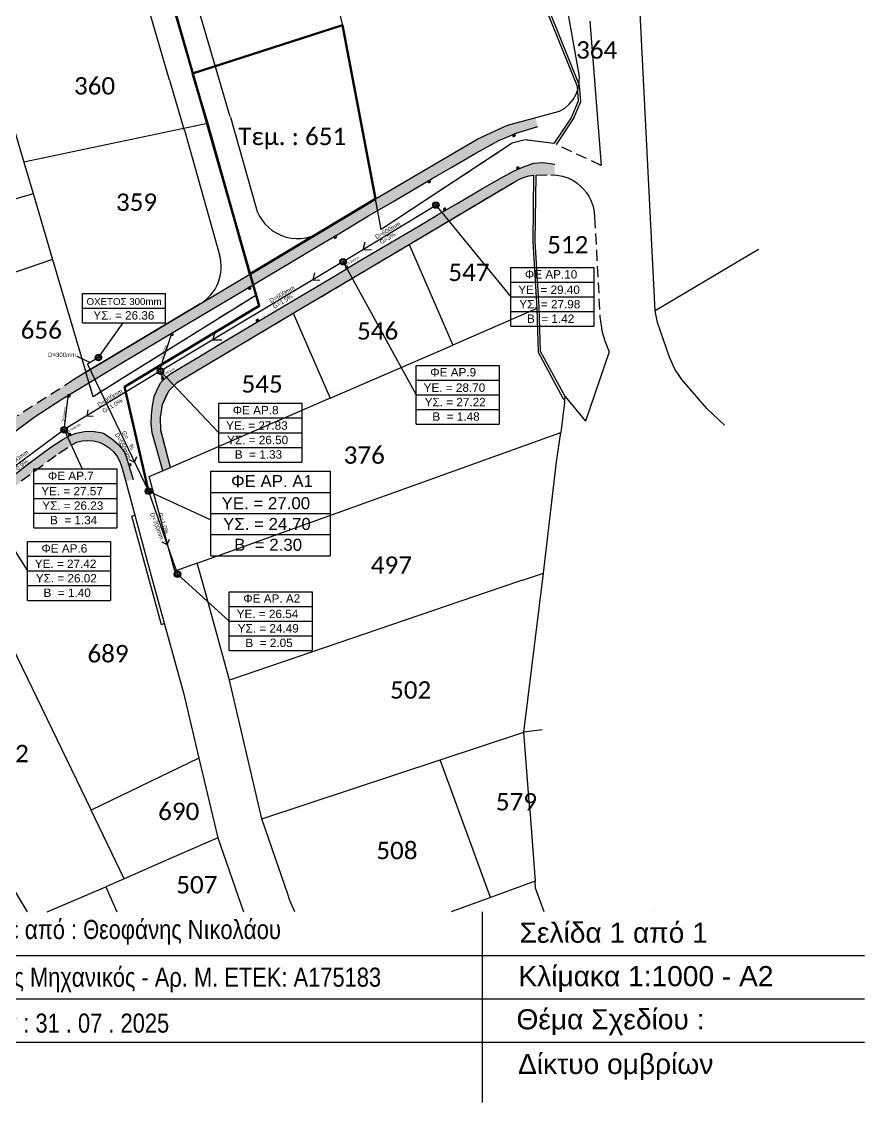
# Model space of a CAD drawing. Header units: inches. Extents: x 8644 to 9016, y -609 to 809.
# Drawn here: x 8821.7 to 9015.7, y 429.4 to 678.1 of the extents above; entities that cross this region are included whole.
import ezdxf

# ---------------------------------------------------------------- set-up
doc = ezdxf.new("R2010")
doc.units = ezdxf.units.IN
doc.header["$MEASUREMENT"] = 0
doc.linetypes.add('DASHED', pattern=[19.05, 12.7, -6.35])
doc.linetypes.add('DASHED_LINE', pattern=[0.75, 0.5, -0.25])
for name, color, linetype in [('details', 7, 'Continuous'), ('GALIS', 150, 'Continuous'), ('GALIS-R.W.', 130, 'Continuous'), ('Pipe_R.W', 4, 'Continuous'), ('Prop-pipe', 5, 'Continuous'), ('Road-prop', 1, 'Continuous'), ('SAL', 5, 'Continuous'), ('TLRDHS', 130, 'DASHED'), ('TLWL20', 92, 'FN'), ('ΠΛΑΙΣΙΟ', 7, 'Continuous'), ('ΤΕΜΑΧΙΑ_0', 7, 'Continuous')]:
    doc.layers.add(name, color=color, linetype=linetype)
doc.layers.add('TEM.', color=255, linetype='Continuous', plot=False)
doc.layers.add('ΤΕΜΑΧΙΑ_ΕΤΙΚΕΤΕΣ_31', color=7, linetype='Continuous', true_color=0xdf3285)
doc.styles.add('chain_1', font='arial.ttf', dxfattribs={"height": 0.3})
doc.styles.add('dim', font='arial.ttf', dxfattribs={"height": 1.5})
doc.styles.add('Legend', font='calibri.ttf')
doc.styles.get("Standard").update_dxf_attribs({"font": 'arial.ttf'})
doc.styles.add('TEXT_Surv', font='ARIALN.TTF', dxfattribs={"height": 0.35})
doc.linetypes.add('FN', pattern='A,10,-0.0001,["T",Standard,S=0.5,R=180,X=-0.05,Y=0.5],-0.0001', length=10.0002)
pattern_1 = [(0, (-199770.55433, -341003.64686), (0, 0.1), [])]
pattern_2 = [(0, (-199770.55433, -341003.64686), (0, 0.29337), [0.21336, -0.08001]), (90, (-199770.55433, -341003.64686), (-0.29337, 2e-17), [0.21336, -0.08001])]

# ---------------------------------------------------------------- blocks, each defined once
blk = doc.blocks.new('150')
at = {"layer": 'GALIS-R.W.'}
h = blk.add_hatch(dxfattribs=at)
h.set_pattern_fill('ANSI31', color=4, scale=100)
h.set_pattern_definition([(45, (0, 0), (-224.5064, 224.5064), [])])
edge = h.paths.add_edge_path()
edge.add_arc((208529.87, 341575.47), 0.745, 0, 360)
h.paths.add_polyline_path([(208530.36, 341575.47, 1), (208529.37, 341575.47, 1)], flags=17)
at = {"layer": 'GALIS-R.W.', "color": 4}
for q in [(208529.72, 341575.47, 26.24), (208529.87, 341575.62, 26.24), (208530.02, 341575.47, 26.24), (208529.87, 341575.32, 26.24)]:
    blk.add_line((208529.87, 341575.47, 26.24), q, dxfattribs=at)
for radius in [0.745, 0.497, 0.149]:
    blk.add_circle((208529.87, 341575.47, 26.24), radius, dxfattribs=at)

msp = doc.modelspace()

# ---------------------------------------------------------------- hatches: boundary and pattern name
h = msp.add_hatch()
h.set_pattern_fill('ANGLE', color=8, scale=0.042)
h.set_pattern_definition(pattern_2)
h.paths.add_polyline_path([(8796.9147, 612.4951), (8791.9113, 629.2205), (8791.8207, 629.1941), (8790.1817, 628.7511), (8787.5506, 627.9876), (8789.1048, 622.7687), (8791.0121, 616.3642), (8793.7286, 607.2426), (8796.6708, 597.3627), (8796.9679, 596.3649), (8797.0287, 596.3831), (8799.0317, 589.7171), (8800.7077, 584.0921), (8804.0277, 572.7901), (8804.0596, 572.5514), (8804.0767, 572.4941), (8804.8307, 569.9622), (8809.1367, 574.5371), (8812.7287, 577.82), (8812.7071, 577.8416), (8813.0557, 578.1731), (8813.0832, 578.1439), (8813.8877, 578.8791), (8819.0777, 583.0331), (8824.5817, 587.0451), (8830.9637, 591.2511), (8832.2419, 592.0307), (8832.2406, 592.0329), (8832.6387, 592.2801), (8832.6419, 592.2746), (8837.1696, 595.0358), (8836.4607, 597.4381), (8833.6529, 595.6448), (8820.6737, 587.3551), (8812.5327, 581.5251), (8809.2897, 578.7481), (8807.6127, 576.7361)])
h.paths.add_polyline_path([(8856.8827, 606.7711), (8864.6527, 611.3931), (8872.1777, 615.8531), (8873.8069, 616.8227), (8873.8069, 616.8227), (8874.2063, 617.0604), (8874.9246, 617.4878), (8874.2247, 619.9701), (8836.4607, 597.4381), (8837.1696, 595.0358), (8837.4997, 595.2371), (8843.7797, 598.9601), (8850.0417, 602.6961)])
h.paths.add_polyline_path([(8883.7607, 622.7531), (8889.4797, 626.1821), (8894.7007, 629.2921), (8901.4197, 633.3071), (8903.6503, 634.625), (8903.1497, 637.2951), (8874.2247, 619.9701), (8874.9246, 617.4877), (8878.4627, 619.5931)])
h.paths.add_polyline_path([(8916.1877, 642.0081), (8920.6897, 644.6331), (8926.2737, 647.8591), (8931.5707, 650.7311), (8934.669, 652.0434), (8934.6678, 652.046), (8935.1083, 652.2295), (8935.7497, 652.5011), (8940.5217, 653.9641), (8939.9768, 656.0171), (8933.5487, 654.3111), (8926.7507, 651.1061), (8903.1497, 637.2951), (8903.6503, 634.625), (8907.1087, 636.6681)])
h = msp.add_hatch()
h.set_pattern_fill('ANGLE', color=8, scale=0.042)
h.set_pattern_definition(pattern_2)
h.paths.add_polyline_path([(8853.7227, 584.0621), (8853.6727, 586.9781), (8854.0757, 590.0091), (8855.5447, 593.1171), (8856.7704, 594.3399), (8854.9421, 596.2679), (8854.8757, 596.2171), (8853.7407, 595.0481), (8853.0067, 593.7351), (8852.2297, 591.8071), (8851.7727, 589.6611), (8851.5607, 587.6181), (8851.4787, 585.5251), (8851.7607, 583.4461), (8852.6107, 580.4661), (8854.173, 574.7445), (8855.9566, 575.5175)])
h.paths.add_polyline_path([(8884.2156, 610.9771), (8897.9671, 619.149), (8896.6437, 621.3049), (8896.4518, 621.183), (8896.4352, 621.2103), (8894.4457, 619.9981), (8887.7257, 615.9931), (8881.9267, 612.5461), (8876.9867, 609.6251), (8876.3309, 609.2381), (8876.3327, 609.2351), (8876.1192, 609.1132), (8872.0677, 606.7221), (8867.1747, 603.7651), (8861.8247, 600.5781), (8856.0417, 597.1071), (8854.9421, 596.2679), (8856.7704, 594.3399), (8857.5837, 595.1511)])
h.paths.add_polyline_path([(8910.9065, 626.8382), (8935.4567, 641.4271), (8936.4225, 641.9277), (8937.437, 642.3202), (8938.4881, 642.6004), (8939.5634, 642.7647), (8940.164, 642.805), (8943.5537, 642.8321), (8944.3778, 642.8072), (8944.4537, 645.3151), (8941.6967, 645.6861), (8939.6267, 645.5461), (8937.6407, 644.8721), (8935.0637, 643.7351), (8932.3547, 642.3121), (8927.8137, 639.6891), (8921.9477, 636.2571), (8917.4617, 633.6391), (8912.9847, 630.9761), (8905.3727, 626.4801), (8899.0857, 622.8251), (8896.8152, 621.4418), (8896.8267, 621.4211), (8896.6437, 621.3049), (8897.9671, 619.149)])
h = msp.add_hatch()
h.set_pattern_fill('ANGLE', color=8, scale=0.042)
h.set_pattern_definition(pattern_2)
h.paths.add_polyline_path([(8782.9597, 526.7028), (8783.2592, 527.0559), (8783.6085, 526.752), (8785.4817, 528.9161), (8787.4952, 531.718), (8789.3279, 528.6948), (8789.0497, 528.2751), (8784.8267, 521.5191), (8777.5597, 514.3551), (8773.6728, 511.4123), (8771.2797, 514.5731), (8774.7057, 517.5621), (8778.8457, 521.5331), (8782.0697, 524.9741), (8783.3085, 526.4054)])
h.paths.add_polyline_path([(8799.236, 543.6405), (8797.049, 546.5056), (8796.6197, 545.8411), (8793.8077, 541.4761), (8791.8827, 538.3691), (8788.8227, 533.5651), (8787.4952, 531.718), (8789.3279, 528.6948), (8790.0225, 529.7425)])
h.paths.add_polyline_path([(8808.1317, 557.0591), (8806.6471, 559.9879), (8801.7217, 553.6491), (8799.4097, 550.1591), (8797.049, 546.5056), (8799.236, 543.6405)])
h.paths.add_polyline_path([(8814.8807, 565.5061), (8813.2636, 567.5319), (8811.7517, 565.9881), (8809.3387, 563.2571), (8807.0887, 560.5561), (8806.6471, 559.9879), (8808.1317, 557.0591)])
h.paths.add_polyline_path([(8818.7447, 569.7981), (8821.6027, 572.4351), (8830.1837, 578.7291), (8833.3847, 580.7771), (8834.3508, 581.3468), (8834.4458, 581.3691), (8832.8742, 582.8402), (8832.6317, 582.7421), (8830.9977, 581.8471), (8828.4067, 580.1361), (8825.4747, 578.0391), (8822.3287, 575.6611), (8820.1127, 573.9081), (8817.5347, 571.6651), (8814.5127, 568.8071), (8813.7291, 568.0071), (8813.7303, 568.0058), (8813.7078, 567.9854), (8813.2636, 567.5319), (8814.8807, 565.5061), (8816.0177, 566.9291)])
h.paths.add_polyline_path([(8840.5197, 583.4081), (8839.9457, 583.5401), (8837.8717, 583.8421), (8836.1667, 583.7441), (8834.2527, 583.3971), (8832.8742, 582.8402), (8834.4458, 581.3691), (8835.6253, 581.6452), (8836.9313, 581.7355), (8838.2348, 581.6152), (8839.5022, 581.2876), (8840.7007, 580.7611), (8841.7989, 580.0491), (8842.7689, 579.1703), (8843.5855, 578.1474), (8844.2276, 577.0069), (8844.6787, 575.7781), (8845.622, 572.292), (8847.3187, 572.7511), (8845.6857, 578.1611), (8845.2507, 579.1101), (8843.9697, 580.7551), (8842.4247, 582.0851)])
at = {"layer": 'GALIS'}
h = msp.add_hatch(color=256, dxfattribs=at)
h.dxf.hatch_style = 1
h.paths.add_polyline_path([(8935.1083, 652.2295), (8934.6678, 652.046), (8934.669, 652.0434)])
at = {"layer": 'GALIS-R.W.', "lineweight": 30}
h = msp.add_hatch(dxfattribs=at)
h.set_pattern_fill('_USER', color=4, scale=0.1, pattern_type=0)
h.set_pattern_definition(pattern_1)
h.paths.add_polyline_path([(8935.1083, 652.2295), (8934.669, 652.0434), (8934.8603, 651.6205), (8935.2953, 651.7905)])
h = msp.add_hatch(dxfattribs=at)
h.set_pattern_fill('_USER', color=4, scale=0.1, pattern_type=0)
h.set_pattern_definition(pattern_1)
h.paths.add_polyline_path([(8936.0077, 644.7031), (8935.5787, 644.5021), (8935.7747, 644.0701), (8936.204, 644.272)])
h = msp.add_hatch(dxfattribs=at)
h.set_pattern_fill('_USER', color=4, scale=0.1, pattern_type=0)
h.set_pattern_definition(pattern_1)
h.paths.add_polyline_path([(8915.5827, 641.6181), (8915.1827, 641.3921), (8915.4327, 640.9761), (8915.8337, 641.2111)])
h = msp.add_hatch(dxfattribs=at)
h.set_pattern_fill('_USER', color=4, scale=0.1, pattern_type=0)
h.set_pattern_definition(pattern_1)
h.paths.add_polyline_path([(8919.2197, 635.2201), (8918.8207, 634.9851), (8919.0613, 634.5895), (8919.4537, 634.8261)])
h = msp.add_hatch(dxfattribs=at)
h.set_pattern_fill('_USER', color=4, scale=0.1, pattern_type=0)
h.set_pattern_definition(pattern_1)
h.paths.add_polyline_path([(8893.9277, 628.8171), (8893.54, 628.5741), (8893.7757, 628.1981), (8894.1587, 628.4221)])
h = msp.add_hatch(dxfattribs=at)
h.set_pattern_fill('_USER', color=4, scale=0.1, pattern_type=0)
h.set_pattern_definition(pattern_1)
h.paths.add_polyline_path([(8896.6107, 621.8091), (8896.2117, 621.5771), (8896.4352, 621.2103), (8896.8152, 621.4418)])
h.paths.add_polyline_path([(8896.8267, 621.4211), (8896.8152, 621.4418), (8896.4352, 621.2103), (8896.4518, 621.183)])
h = msp.add_hatch(dxfattribs=at)
h.set_pattern_fill('_USER', color=4, scale=0.1, pattern_type=0)
h.set_pattern_definition(pattern_1)
h.paths.add_polyline_path([(8874.2063, 617.0603), (8873.8069, 616.8227), (8874.0537, 616.425), (8874.4542, 616.6672)])
h = msp.add_hatch(dxfattribs=at)
h.set_pattern_fill('_USER', color=4, scale=0.1, pattern_type=0)
h.set_pattern_definition(pattern_1)
h.paths.add_polyline_path([(8876.0927, 609.6381), (8875.6867, 609.4051), (8875.9254, 609.0025), (8876.1192, 609.1132), (8876.3309, 609.2381)])
h = msp.add_hatch(dxfattribs=at)
h.set_pattern_fill('_USER', color=4, scale=0.1, pattern_type=0)
h.set_pattern_definition(pattern_1)
h.paths.add_polyline_path([(8856.3512, 606.4413), (8855.9422, 606.1979), (8856.183, 605.8064), (8856.5861, 606.0274)])
h = msp.add_hatch(dxfattribs=at)
h.set_pattern_fill('_USER', color=4, scale=0.1, pattern_type=0)
h.set_pattern_definition(pattern_1)
h.paths.add_polyline_path([(8854.5507, 595.9321), (8854.2397, 596.2841), (8853.8977, 595.9751), (8854.1962, 595.624)])
h = msp.add_hatch(dxfattribs=at)
h.set_pattern_fill('_USER', color=4, scale=0.1, pattern_type=0)
h.set_pattern_definition(pattern_1)
h.paths.add_polyline_path([(8832.6419, 592.2746), (8832.2419, 592.0307), (8832.4757, 591.6311), (8832.8727, 591.8741)])
h = msp.add_hatch(dxfattribs=at)
h.set_pattern_fill('_USER', color=4, scale=0.1, pattern_type=0)
h.set_pattern_definition(pattern_1)
h.paths.add_polyline_path([(8832.8627, 583.4051), (8832.4247, 583.2201), (8832.6177, 582.7861), (8833.0554, 582.9705)])
h = msp.add_hatch(dxfattribs=at)
h.set_pattern_fill('_USER', color=4, scale=0.1, pattern_type=0)
h.set_pattern_definition(pattern_1)
h.paths.add_polyline_path([(8846.7047, 576.4181), (8846.2717, 576.2811), (8846.4107, 575.8411), (8846.8356, 575.9709)])

# ---------------------------------------------------------------- linework, layer by layer
for p, q in [((8917.0777, 635.8921, 29.4), (8934.3188, 614.7545)), ((8895.6951, 622.85), (8912.5367, 592.2229)), ((8953.4272, 621.5179), (8953.4272, 607.9911)), ((8931.6451, 598.9863), (8931.6451, 585.4595)), ((8886.1583, 590.2636), (8886.1583, 576.7368)), ((8831.4497, 584.1737), (8835.6445, 575.1536)), ((8843.6038, 575.1536), (8843.6038, 561.6268)), ((8892.7316, 574.6214, 0.7445), (8892.7316, 555.1809, 0.7445)), ((8811.6677, 569.5311), (8823.0029, 551.6726)), ((8888.5982, 546.9049, 0.063), (8888.5982, 533.3781, 0.063))]:
    msp.add_line(p, q)
at = {"color": 8}
msp.add_line((8836.4607, 597.4381), (8874.2247, 619.9701), dxfattribs=at)
for points, elevation in [([(8819.0777, 583.0331), (8824.5817, 587.0451), (8830.9637, 591.2511), (8837.4997, 595.2371), (8843.7797, 598.9601), (8850.0417, 602.6961), (8856.8827, 606.7711), (8864.6527, 611.3931), (8872.1777, 615.8531), (8878.4627, 619.5931), (8883.7607, 622.7531), (8889.4797, 626.1821), (8894.7007, 629.2921), (8901.4197, 633.3071), (8907.1087, 636.6681), (8916.1877, 642.0081), (8920.6897, 644.6331), (8926.2737, 647.8591), (8931.5707, 650.7311), (8935.7497, 652.5011), (8940.5217, 653.9641)], 26.718), ([(8820.1127, 573.9081), (8822.3287, 575.6611), (8825.4747, 578.0391), (8828.4067, 580.1361), (8830.9977, 581.8471), (8832.6317, 582.7421), (8834.2527, 583.3971), (8836.1667, 583.7441), (8837.8717, 583.8421), (8839.9457, 583.5401), (8840.5197, 583.4081), (8842.4247, 582.0851), (8843.9697, 580.7551), (8845.2507, 579.1101), (8845.6857, 578.1611), (8847.3187, 572.7511)], 26.813)]:
    msp.add_lwpolyline(points, dxfattribs=dict(at, elevation=elevation))
at = {"color": 8, "elevation": 27.085, "flags": 128}
msp.add_lwpolyline([(8854.173, 574.7445), (8852.6107, 580.4661), (8851.7607, 583.4461), (8851.4787, 585.5251), (8851.5607, 587.6181), (8851.7727, 589.6611), (8852.2297, 591.8071), (8853.0067, 593.7351), (8853.7407, 595.0481), (8854.8757, 596.2171), (8856.0417, 597.1071), (8861.8247, 600.5781), (8867.1747, 603.7651), (8872.0677, 606.7221), (8876.9867, 609.6251), (8881.9267, 612.5461), (8887.7257, 615.9931), (8894.4457, 619.9981), (8899.0857, 622.8251), (8905.3727, 626.4801), (8912.9847, 630.9761), (8917.4617, 633.6391), (8921.9477, 636.2571), (8927.8137, 639.6891), (8932.3547, 642.3121), (8935.0637, 643.7351), (8937.6407, 644.8721), (8939.6267, 645.5461), (8941.6967, 645.6861), (8944.4537, 645.3151)], dxfattribs=at)
at = {"flags": 128}
msp.add_lwpolyline([(8839.3387, 600.7771), (8845.0726, 608.7899)], dxfattribs=at)
for points, elevation in [([(8853.6247, 597.6571), (8867.0499, 583.5002)], 26.476), ([(8850.8627, 570.0551), (8865.2693, 563.4491)], 38.7955), ([(8857.5697, 550.9451), (8869.4898, 540.1415)], 26.539)]:
    msp.add_lwpolyline(points, dxfattribs=dict(at, elevation=elevation))
at = {"layer": 'details', "color": 0, "flags": 128}
msp.add_lwpolyline([(8834.3724, 601.1326), (8837.4486, 599.6494)], dxfattribs=at)
at = {"layer": 'GALIS-R.W.', "color": 4, "lineweight": 30}
for points, elevation in [([(8935.1083, 652.2295), (8934.6678, 652.046), (8934.8603, 651.6205)], 26.718), ([(8935.1083, 652.2295), (8935.2953, 651.7905), (8934.8603, 651.6205)], 26.718), ([(8936.0077, 644.7031), (8935.5787, 644.5021), (8935.7747, 644.0701)], 30.089), ([(8936.0077, 644.7031), (8936.204, 644.272), (8935.7747, 644.0701)], 30.089), ([(8915.5827, 641.6181), (8915.8337, 641.2111), (8915.4327, 640.9761), (8915.1827, 641.3921), (8915.5827, 641.6181)], 29.361), ([(8919.4537, 634.8261), (8919.2197, 635.2201), (8918.8207, 634.9851)], 29.374), ([(8919.4537, 634.8261), (8919.0613, 634.5895), (8918.8207, 634.9851)], 29.374), ([(8893.9277, 628.8171), (8893.54, 628.5741), (8893.7757, 628.1981)], 28.701), ([(8893.9277, 628.8171), (8894.1587, 628.4221), (8893.7757, 628.1981)], 28.701), ([(8896.8267, 621.4211), (8896.6107, 621.8091), (8896.2117, 621.5771)], 28.696), ([(8896.8267, 621.4211), (8896.4518, 621.183), (8896.2117, 621.5771)], 28.696), ([(8874.2063, 617.0604), (8873.8069, 616.8227), (8874.0537, 616.425)], 28.229), ([(8874.2063, 617.0604), (8874.4542, 616.6672), (8874.0537, 616.425)], 28.229), ([(8876.3327, 609.2351), (8876.0927, 609.6381), (8875.6867, 609.4051)], 28.217), ([(8876.3327, 609.2351), (8875.9254, 609.0025), (8875.6867, 609.4051)], 28.217), ([(8856.3512, 606.4413), (8855.9422, 606.1979), (8856.183, 605.8064)], 27.87), ([(8856.3512, 606.4413), (8856.5861, 606.0274), (8856.183, 605.8064)], 27.87), ([(8854.5507, 595.9321), (8854.2397, 596.2841), (8853.8977, 595.9751)], 27.812), ([(8854.5507, 595.9321), (8854.1962, 595.624), (8853.8977, 595.9751)], 27.812), ([(8832.6387, 592.2801), (8832.2406, 592.0329), (8832.4757, 591.6311)], 27.577), ([(8832.6387, 592.2801), (8832.8727, 591.8741), (8832.4757, 591.6311)], 27.577), ([(8832.6177, 582.7861), (8832.4247, 583.2201), (8832.8627, 583.4051)], 27.504), ([(8832.6177, 582.7861), (8833.0554, 582.9705), (8832.8627, 583.4051)], 27.504), ([(8846.8356, 575.9709), (8846.4107, 575.8411), (8846.2717, 576.2811), (8846.7047, 576.4181), (8846.8356, 575.9709)], 27.165)]:
    msp.add_lwpolyline(points, dxfattribs=dict(at, elevation=elevation))
at = {"layer": 'Pipe_R.W', "color": 140, "lineweight": 30}
for p, q in [((8900.3426, 625.6875), (8900.7733, 627.4499)), ((8900.3426, 625.6875), (8902.1943, 625.5689)), ((8888.7669, 618.7012), (8889.1702, 620.3078)), ((8888.7669, 618.7012), (8890.353, 618.6291)), ((8865.73, 604.9061), (8866.3956, 606.9842)), ((8865.73, 604.9061), (8867.7806, 604.9061)), ((8836.7702, 587.4088), (8837.0127, 588.7877)), ((8836.7702, 587.4088), (8838.1459, 587.2716))]:
    msp.add_line(p, q, dxfattribs=at)
at = {"layer": 'Pipe_R.W', "color": 140, "lineweight": 30, "flags": 128}
for points in [[(8896.1193, 623.109), (8916.6355, 635.6352)], [(8895.2688, 622.5947), (8854.051, 597.9125)], [(8895.9552, 622.4265), (8896.4069, 621.6906)], [(8839.3387, 600.7771), (8836.8284, 599.2794), (8850.8627, 570.0551)], [(8853.2, 597.3989), (8831.872, 584.4305)], [(8831.5255, 584.6643), (8832.3634, 591.823)], [(8831.0471, 583.878), (8812.0671, 569.8268)], [(8831.8108, 583.8356), (8832.6342, 583.3087)], [(8846.4024, 577.3436), (8847.659, 576.7263), (8848.1743, 578.0092)]]:
    msp.add_lwpolyline(points, dxfattribs=at)
for points, elevation in [([(8853.575, 598.1516), (8856.0756, 605.9811)], 26.476), ([(8853.7526, 597.1769), (8854.0389, 596.1027)], 26.476), ([(8850.8627, 570.0551), (8857.5697, 550.9451)], 26.364), ([(8853.9289, 558.3555), (8855.1855, 557.7382), (8855.7008, 559.0212)], 26.364)]:
    msp.add_lwpolyline(points, dxfattribs=dict(at, elevation=elevation))
at = {"layer": 'Prop-pipe', "lineweight": 50, "flags": 128}
msp.add_lwpolyline([(8850.8627, 570.0551), (8845.364, 594.017), (8876.3878, 612.6917), (8851.8783, 698.5059)], dxfattribs=at)
at = {"layer": 'Road-prop'}
for p, q in [((8866.3186, 667.6843), (8856.9066, 699.9503)), ((8855.7587, 664.604), (8846.3123, 696.9934)), ((8869.7258, 656.1937), (8866.3118, 667.7077)), ((8859.1796, 653.0666), (8855.7656, 664.5806)), ((8869.7463, 656.1226), (8875.5659, 635.4813)), ((8859.159, 653.1377), (8867.2538, 624.4266)), ((8862.7528, 613.1254), (8836.4607, 597.4381))]:
    msp.add_line(p, q, dxfattribs=at)
for centre, start, end in [((8885.1907, 638.1949), 195.745205, 300.920042), ((8857.629, 621.713), 300.822537, 15.745205)]:
    msp.add_arc(centre, 10, start, end, dxfattribs=at)
at = {"layer": 'SAL', "color": 0, "ltscale": 2}
for p, q in [((8934.3188, 621.5179), (8953.4272, 621.5179)), ((8934.3188, 607.9911), (8934.3188, 621.5179)), ((8934.3188, 618.1362), (8953.4272, 618.1362)), ((8835.6802, 615.5533), (8854.7886, 615.5533)), ((8934.3188, 614.7545), (8953.4272, 614.7545)), ((8835.6802, 612.1716), (8854.7886, 612.1716)), ((8934.3188, 611.3728), (8953.4272, 611.3728)), ((8835.6802, 608.7899), (8854.7886, 608.7899)), ((8934.3188, 607.9911), (8953.4272, 607.9911)), ((8912.5367, 598.9863), (8931.6451, 598.9863)), ((8912.5367, 585.4595), (8912.5367, 598.9863)), ((8912.5367, 595.6046), (8931.6451, 595.6046)), ((8912.5367, 592.2229), (8931.6451, 592.2229)), ((8867.0499, 590.2636), (8886.1583, 590.2636)), ((8867.0499, 576.7368), (8867.0499, 590.2636)), ((8912.5367, 588.8412), (8931.6451, 588.8412)), ((8867.0499, 586.8819), (8886.1583, 586.8819)), ((8912.5367, 585.4595), (8931.6451, 585.4595)), ((8867.0499, 583.5002), (8886.1583, 583.5002)), ((8867.0499, 580.1185), (8886.1583, 580.1185)), ((8824.4954, 575.1536), (8843.6038, 575.1536)), ((8824.4954, 561.6268), (8824.4954, 575.1536)), ((8867.0499, 576.7368), (8886.1583, 576.7368)), ((8865.2693, 574.6214, 0.7445), (8892.7316, 574.6214, 0.7445)), ((8865.2693, 555.1809, 0.7445), (8865.2693, 574.6214, 0.7445)), ((8824.4954, 571.7719), (8843.6038, 571.7719)), ((8865.2693, 569.7613, 0.7445), (8892.7316, 569.7613, 0.7445)), ((8824.4954, 568.3902), (8843.6038, 568.3902)), ((8824.4954, 564.9631), (8843.6038, 564.9631)), ((8865.2693, 564.9011, 0.7445), (8892.7316, 564.9011, 0.7445)), ((8824.4954, 561.6268), (8843.6038, 561.6268)), ((8865.2693, 560.041, 0.7445), (8892.7316, 560.041, 0.7445)), ((8823.0029, 558.436), (8842.1113, 558.436)), ((8823.0029, 544.9091), (8823.0029, 558.436)), ((8842.1113, 558.436), (8842.1113, 544.9091)), ((8823.0029, 555.0543), (8842.1113, 555.0543)), ((8865.2693, 555.1809, 0.7445), (8892.7316, 555.1809, 0.7445)), ((8823.0029, 551.6726), (8842.1113, 551.6726)), ((8823.0029, 548.2908), (8842.1113, 548.2908)), ((8823.0029, 544.9091), (8842.1113, 544.9091)), ((8869.4898, 546.9049, 0.063), (8888.5982, 546.9049, 0.063)), ((8869.4898, 533.3781, 0.063), (8869.4898, 546.9049, 0.063)), ((8869.4898, 543.5232, 0.063), (8888.5982, 543.5232, 0.063)), ((8869.4898, 540.1415, 0.063), (8888.5982, 540.1415, 0.063)), ((8869.4898, 536.7598, 0.063), (8888.5982, 536.7598, 0.063)), ((8869.4898, 533.3781, 0.063), (8888.5982, 533.3781, 0.063))]:
    msp.add_line(p, q, dxfattribs=at)
at = {"layer": 'SAL', "color": 0, "ltscale": 2, "elevation": 26.476, "flags": 128}
msp.add_lwpolyline([(8835.6802, 608.7899), (8835.6802, 615.5533)], dxfattribs=at)
at = {"layer": 'SAL', "color": 0, "ltscale": 2, "flags": 128}
msp.add_lwpolyline([(8854.7886, 608.7899), (8854.7886, 615.5533)], dxfattribs=at)
at = {"layer": 'TEM.', "color": 0}
for p, q in [((8887.2607, 710.6501), (8895.5454, 677.3324)), ((8949.7941, 659.8249), (8948.2053, 655.9983)), ((8948.2053, 655.9983), (8944.2454, 650.0797)), ((8934.6447, 650.1349), (8904.4661, 630.2746)), ((8944.2454, 650.0797), (8937.5869, 650.9148)), ((8935.4567, 641.4271), (8936.4225, 641.9277)), ((8936.4225, 641.9277), (8937.437, 642.3202)), ((8938.4881, 642.6004), (8939.5634, 642.7647)), ((8904.4661, 630.2746), (8903.1497, 637.2951)), ((8884.2156, 610.9771), (8910.9065, 626.8382)), ((8910.9065, 626.8382), (8920.9381, 603.6815)), ((8874.2247, 619.9701), (8875.5951, 615.1096)), ((8875.5951, 615.1096), (8844.824, 595.9476)), ((8940.2595, 612.0557), (8920.9381, 603.6815)), ((8884.2156, 610.9771), (8892.6812, 591.4345)), ((8855.5447, 593.1171), (8857.5837, 595.1511)), ((8854.0757, 590.0091), (8855.5447, 593.1171)), ((8853.6727, 586.9781), (8854.0757, 590.0091))]:
    msp.add_line(p, q, dxfattribs=at)
at = {"layer": 'TEM.', "color": 0, "lineweight": 50}
for p, q in [((8895.5454, 677.3324), (8903.1497, 637.2951)), ((8861.0387, 666.1441), (8864.4527, 654.6301)), ((8874.2247, 619.9701), (8864.4527, 654.6301)), ((8903.1497, 637.2951), (8874.2247, 619.9701))]:
    msp.add_line(p, q, dxfattribs=at)
at = {"layer": 'TLRDHS', "color": 4}
msp.add_lwpolyline([(8967.3307, 473.2161), (8967.3459, 473.185)], dxfattribs=at)
at = {"layer": 'TLWL20', "color": 92}
for p, q in [((8950.0917, 665.4661), (8944.2837, 698.5461)), ((8933.5487, 654.3111), (8945.5237, 657.4891)), ((8926.7507, 651.1061), (8933.5487, 654.3111)), ((8903.1497, 637.2951), (8926.7507, 651.1061)), ((8847.0357, 564.3071), (8847.7324, 564.497)), ((8853.8657, 539.2381), (8847.0357, 564.3071)), ((8854.5316, 539.5631), (8853.8657, 539.2381))]:
    msp.add_line(p, q, dxfattribs=at)
msp.add_lwpolyline([(8945.5237, 657.4891), (8946.7083, 658.2152), (8947.7558, 659.128), (8948.637, 660.2022), (8949.3275, 661.4079), (8949.8079, 662.7116), (8950.065, 664.077), (8950.0917, 665.4661)], dxfattribs=at)
at = {"layer": 'ΠΛΑΙΣΙΟ'}
for p, q in [((8703.7552, 463.185, 44.5986), (9015.7156, 463.185, 44.5986)), ((8703.7552, 453.185, 44.5986), (9015.7156, 453.185, 44.5986)), ((8703.7552, 443.185, 44.5986), (9015.7156, 443.185, 44.5986))]:
    msp.add_line(p, q, dxfattribs=at)
at = {"layer": 'ΠΛΑΙΣΙΟ', "elevation": 44.5986, "flags": 128}
msp.add_lwpolyline([(8927.7179, 473.185), (8927.7179, 429.3583)], dxfattribs=at)
at = {"layer": 'ΤΕΜΑΧΙΑ_0', "color": 0}
for p, q in [((8861.0387, 666.1441), (8851.6267, 698.4101)), ((8967.577, 611.5623), (8964.0483, 681.6083)), ((8942.8483, 679.9083), (8949.5659, 663.2393)), ((8950.1581, 663.3748), (8943.4535, 680.0117)), ((8895.5454, 677.3324), (8861.0387, 666.1441)), ((8903.1497, 637.2951), (8895.5454, 677.3324)), ((8952.5113, 678.2028), (8955.1232, 644.9933)), ((8864.4527, 654.6301), (8861.0387, 666.1441)), ((8949.5659, 663.2393), (8949.7941, 659.8249)), ((8950.4021, 659.7246), (8950.1581, 663.3748)), ((8948.7363, 655.7123), (8950.4021, 659.7246)), ((8864.4527, 654.6301), (8822.1927, 645.7881)), ((8864.4527, 654.6301), (8874.2247, 619.9701)), ((8944.7948, 649.8227), (8948.7363, 655.7123)), ((8937.5869, 650.9148), (8934.6447, 650.1349)), ((8937.437, 642.3202), (8938.4881, 642.6004)), ((8939.5634, 642.7647), (8939.3485, 627.5094)), ((8939.9488, 627.5229), (8940.164, 642.805)), ((8910.9065, 626.8382), (8935.4567, 641.4271)), ((8948.5489, 641.5964), (8949.5802, 640.9182)), ((8949.5802, 640.9182), (8950.5222, 640.1205)), ((8950.5222, 640.1205), (8951.116, 639.4985)), ((8951.116, 639.4985), (8951.2306, 639.3654)), ((8951.2306, 639.3654), (8951.3428, 639.2303)), ((8951.3428, 639.2303), (8951.4527, 639.0933)), ((8951.4527, 639.0933), (8951.5601, 638.9544)), ((8951.5601, 638.9544), (8951.6651, 638.8136)), ((8951.6651, 638.8136), (8951.7676, 638.6711)), ((8939.3485, 627.5094), (8940.2595, 612.0557)), ((8940.8517, 612.3123), (8939.9488, 627.5229)), ((8991.368, 625.6308), (8967.577, 611.5623)), ((8828.8126, 623.3551), (8836.4607, 597.4381)), ((8940.2595, 612.0557), (8940.5741, 602.0575)), ((8941.1693, 602.2184), (8940.8517, 612.3123)), ((8857.5837, 595.1511), (8884.2156, 610.9771)), ((8954.8239, 610.1917), (8955.3476, 606.6159)), ((8968.0442, 608.8553), (8967.577, 611.5623)), ((8970.8625, 600.847), (8968.0442, 608.8553)), ((8955.3476, 606.6159), (8955.97, 604.6062)), ((8955.97, 604.6062), (8956.9616, 602.0844)), ((8892.6812, 591.4345), (8920.9381, 603.6815)), ((8940.5741, 602.0575), (8946.3123, 591.467)), ((8946.812, 591.8041), (8941.1693, 602.2184)), ((8956.9616, 602.0844), (8951.4821, 586.1767)), ((8972.04, 598.155), (8970.8625, 600.847)), ((8836.4607, 597.4381), (8833.6529, 595.6448)), ((8838.1306, 591.7793), (8836.4607, 597.4381)), ((8973.6737, 595.7584), (8972.04, 598.155)), ((8844.824, 595.9476), (8838.1306, 591.7793)), ((8979.4077, 589.0741), (8973.6737, 595.7584)), ((8892.6812, 591.4345), (8855.9566, 575.5175)), ((8946.6454, 590.4386), (8945.8019, 583.527)), ((8946.3123, 591.467), (8946.7118, 590.9831)), ((8946.6454, 590.4386), (8946.7118, 590.9831)), ((8946.7118, 590.9831), (8946.812, 591.8041)), ((8946.812, 591.8041), (8951.4821, 586.1767)), ((8983.4997, 585.2351), (8979.4077, 589.0741)), ((8853.7227, 584.0621), (8853.6727, 586.9781)), ((8855.9566, 575.5175), (8853.7227, 584.0621)), ((8862.1111, 553.4782), (8945.8019, 583.527)), ((8944.8517, 576.7921), (8945.8019, 583.527)), ((8843.5855, 578.1474), (8844.2276, 577.0069)), ((8844.2276, 577.0069), (8844.6787, 575.7781)), ((8844.6787, 575.7781), (8845.7167, 571.9421)), ((8851.0257, 573.3803), (8855.9566, 575.5175)), ((8941.8525, 551.1671), (8944.8517, 576.7921)), ((8856.9198, 551.6142), (8851.0257, 573.3803)), ((8845.7167, 571.9421), (8847.7324, 564.497)), ((8847.7324, 564.497), (8851.5057, 550.5601)), ((8862.1111, 553.4782), (8856.9198, 551.6142)), ((8863.8196, 547.2698), (8862.1111, 553.4782)), ((8851.5057, 550.5601), (8855.4094, 536.3729)), ((8937.0131, 549.5308), (8941.8525, 551.1671)), ((8937.3399, 514.6013), (8941.8525, 551.1671)), ((8869.5279, 526.5257), (8863.8196, 547.2698)), ((8931.992, 547.8437), (8869.5279, 526.5257)), ((8937.0131, 549.5308), (8931.992, 547.8437)), ((8813.8987, 545.6821), (8837.6819, 496.5952)), ((8855.4094, 536.3729), (8858.9217, 523.6081)), ((8787.2461, 532.1289), (8822.9795, 473.185)), ((8877.0077, 494.5851), (8869.5279, 526.5257)), ((8858.9217, 523.6081), (8862.4757, 508.6081)), ((8941.5017, 515.0901), (8937.3399, 514.6013)), ((8918.0475, 508.2007), (8937.3399, 514.6013)), ((8938.6852, 496.6304), (8937.3399, 514.6013)), ((8862.4757, 508.6081), (8837.6819, 496.5952)), ((8862.4757, 508.6081), (8866.8279, 490.2426)), ((8877.0077, 494.5851), (8918.0475, 508.2007)), ((8929.6257, 476.4911), (8918.0475, 508.2007)), ((8845.3227, 480.8251), (8837.6819, 496.5952)), ((8938.6852, 496.6304), (8939.9112, 480.2563)), ((8883.0297, 477.0221), (8877.0077, 494.5851)), ((8866.8279, 490.2426), (8855.5908, 485.3217)), ((8866.8279, 490.2426), (8872.729, 473.185)), ((8855.5908, 485.3217), (8845.3227, 480.8251)), ((8845.3227, 480.8251), (8841.0428, 478.9819)), ((8939.9112, 480.2563), (8929.6257, 476.4911)), ((8940.0277, 478.7001), (8939.9112, 480.2563)), ((8827.5826, 473.185), (8841.0428, 478.9819)), ((8841.0428, 478.9819), (8843.6083, 473.185)), ((8941.9922, 473.185), (8940.0277, 478.7001)), ((8883.2932, 476.2779), (8883.0297, 477.0221)), ((8883.4578, 475.8392), (8883.2932, 476.2779)), ((8884.6016, 473.185), (8883.4578, 475.8392)), ((8929.6257, 476.4911), (8920.592, 473.185))]:
    msp.add_line(p, q, dxfattribs=at)
at = {"layer": 'ΤΕΜΑΧΙΑ_0', "color": 0, "lineweight": 50}
msp.add_line((8861.0387, 666.1441), (8895.5454, 677.3324), dxfattribs=at)
at = {"layer": 'ΤΕΜΑΧΙΑ_0', "color": 0, "linetype": 'DASHED_LINE', "ltscale": 5}
for p, q in [((8934.6447, 650.1349), (8904.4661, 630.2746)), ((8937.5869, 650.9148), (8934.6447, 650.1349)), ((8944.2454, 650.0797), (8937.5869, 650.9148)), ((8955.1232, 644.9933), (8944.7948, 649.8227)), ((8940.164, 642.805), (8943.5537, 642.8321)), ((8943.5537, 642.8321), (8944.8789, 642.7921)), ((8944.8789, 642.7921), (8946.1845, 642.5615)), ((8946.1845, 642.5615), (8947.4433, 642.1452)), ((8947.4433, 642.1452), (8948.5489, 641.5964)), ((8910.9065, 626.8382), (8935.4567, 641.4271)), ((8904.4661, 630.2746), (8903.1497, 637.2951)), ((8951.7676, 638.6711), (8952.252, 637.9156)), ((8952.252, 637.9156), (8952.8407, 636.784)), ((8952.8407, 636.784), (8953.2671, 635.5818)), ((8953.2671, 635.5818), (8953.5231, 634.3322)), ((8953.5231, 634.3322), (8953.6037, 633.0591)), ((8953.6037, 633.0591), (8954.8239, 610.1917)), ((8884.2156, 610.9771), (8910.9065, 626.8382)), ((8874.2247, 619.9701), (8875.5951, 615.1096)), ((8875.5951, 615.1096), (8844.824, 595.9476)), ((8857.5837, 595.1511), (8884.2156, 610.9771)), ((8838.1306, 591.7793), (8836.4607, 597.4381)), ((8833.6529, 595.6448), (8820.6737, 587.3551)), ((8844.824, 595.9476), (8838.1306, 591.7793)), ((8855.5447, 593.1171), (8857.5837, 595.1511)), ((8854.0757, 590.0091), (8855.5447, 593.1171)), ((8853.6727, 586.9781), (8854.0757, 590.0091)), ((8855.9566, 575.5175), (8853.7227, 584.0621)), ((8830.1837, 578.7291), (8833.3847, 580.7771)), ((8833.3847, 580.7771), (8834.3508, 581.3468)), ((8834.3508, 581.3468), (8835.6253, 581.6452)), ((8835.6253, 581.6452), (8836.9313, 581.7355)), ((8836.9313, 581.7355), (8838.2348, 581.6152)), ((8838.2348, 581.6152), (8839.5022, 581.2876)), ((8839.5022, 581.2876), (8840.7007, 580.7611)), ((8840.7007, 580.7611), (8841.7989, 580.0491)), ((8841.7989, 580.0491), (8842.7689, 579.1703)), ((8821.6027, 572.4351), (8830.1837, 578.7291)), ((8842.7689, 579.1703), (8843.5855, 578.1474))]:
    msp.add_line(p, q, dxfattribs=at)
at = {"layer": 'ΤΕΜΑΧΙΑ_0', "color": 0}
msp.add_lwpolyline([(8796.2567, 630.4561), (8791.2507, 647.6271), (8818.5347, 655.7881), (8819.172, 655.9792), (8822.1927, 645.7881), (8824.3334, 638.534)], dxfattribs=at)
msp.add_lwpolyline([(8811.7237, 617.5521), (8796.9147, 612.4951), (8791.9087, 629.2291), (8796.2567, 630.4561), (8823.6539, 638.3385), (8824.3334, 638.534), (8828.8126, 623.3551), (8828.1187, 623.1201)], close=True, dxfattribs=at)

# ---------------------------------------------------------------- block references
at = {"layer": 'GALIS-R.W.', "lineweight": 30}
for p in [(-199612.8064, -340939.5729, -26.242), (-199634.1709, -340952.617, -26.242), (-199690.5273, -340974.6899, 0.113), (-199676.2413, -340977.8099, 0.234), (-199698.4195, -340991.2933, -26.242), (-199679.0033, -341005.4119, 0.752), (-199672.2963, -341024.5219, 0.297)]:
    msp.add_blockref('150', p, dxfattribs=at)

# ---------------------------------------------------------------- texts
at = {"layer": 'details', "color": 0, "ltscale": 2, "style": 'dim'}
for s, rotation, p in [('D=300mm', 359.63462, (8827.7539, 600.9554)), ('D=550mm', 297.55078, (8843.0851, 583.1236)), ('D=700mm', 291.305735, (8851.208, 564.8673))]:
    msp.add_text(s, height=1, rotation=rotation, dxfattribs=at).set_placement(p)
at = {"layer": 'SAL', "color": 0, "ltscale": 2, "style": 'dim'}
for s, height, rotation, p in [('D=600mm', 1, 30.473741, (8903.4231, 627.9991)), ('G=3%%%', 1, 30.473741, (8904.4846, 626.8528)), ('D=250mm', 0.5, 30.473741, (8896.6865, 622.0429)), ('D=600mm', 1, 30.473741, (8879.107, 613.3111)), ('G=1.5%%%', 1, 30.473741, (8879.8521, 611.9972)), ('D=200mm', 0.5, 71.811159, (8854.1983, 600.5617, 26.476)), ('D=250mm', 0.5, 30.473741, (8854.225, 596.4395)), ('D=600mm', 1, 31.718593, (8839.5159, 589.3865)), ('G=1.0%%%', 1, 30.473741, (8840.6191, 587.9827, -27.085)), ('D=200mm', 0.5, 81.815271, (8831.4603, 586.0746, 26.476)), ('D=200mm', 0.5, 30.473741, (8832.513, 583.5887)), ('G=    %%%', 1, 297.178852, (8844.696, 583.6336)), ('D=800mm', 1, 35.916313, (8818.1104, 574.9784)), ('G=0.9%%%', 1, 35.916313, (8819.2446, 573.6588, -27.085)), ('G=1.0%%%', 1, 288.982095, (8853.0648, 564.8673))]:
    msp.add_text(s, height=height, rotation=rotation, dxfattribs=at).set_placement(p)
for s, height, p in [('ΦΕ ΑΡ.10', 1.9324, (8937.5486, 618.9788)), ('ΥΕ. = 29.40', 1.932403, (8936.0211, 615.4354)), ('ΟΧΕΤΟΣ 300mm', 1.6, (8836.6204, 612.883)), ('ΥΣ. = 27.98', 1.932403, (8936.2546, 612.1115)), ('ΥΣ. = 26.36', 1.932403, (8838.1954, 609.5329, 26.476)), ('  Β  = 1.42', 1.932403, (8936.5357, 608.7834)), ('ΦΕ ΑΡ.9', 1.9324, (8915.7665, 596.4472)), ('ΥΕ. = 28.70', 1.932403, (8914.239, 592.9038)), ('ΦΕ ΑΡ.8', 1.9324, (8870.2797, 587.7245)), ('ΥΣ. = 27.22', 1.932403, (8914.4725, 589.5799)), ('  Β  = 1.48', 1.932403, (8914.7536, 586.2519)), ('ΥΕ. = 27.83', 1.932403, (8868.7522, 584.1811)), ('ΥΣ. = 26.50', 1.932403, (8868.9857, 580.8572)), ('  Β  = 1.33', 1.932403, (8869.2668, 577.5292)), ('ΦΕ ΑΡ.7', 1.9324, (8827.7252, 572.6144)), ('ΦΕ ΑΡ. A1', 2.77723, (8869.9111, 570.9722, 0.7445)), ('ΥΕ. = 27.57', 1.932403, (8826.1977, 569.0711)), ('ΥΣ. = 26.23', 1.932403, (8826.4312, 565.7471)), ('ΥΕ. = 27.00', 2.777226, (8867.7158, 565.8797, 0.7445)), ('  Β  = 1.34', 1.932403, (8826.7123, 562.4191)), ('ΥΣ. = 24.70', 2.777226, (8868.0514, 561.1026, 0.7445)), ('ΦΕ ΑΡ.6', 1.9324, (8826.2326, 555.8968)), ('  Β  = 2.30 ', 2.777226, (8868.4554, 556.3196, 0.7445)), ('ΥΕ. = 27.42', 1.932403, (8824.7052, 552.3535)), ('ΥΣ. = 26.02', 1.932403, (8824.9387, 549.0295)), ('  Β  = 1.40', 1.932403, (8825.2198, 545.7015)), ('ΦΕ ΑΡ. A2', 1.9324, (8872.7196, 544.3658, 0.063)), ('ΥΕ. = 26.54', 1.932403, (8871.1921, 540.8224, 0.063)), ('ΥΣ. = 24.49', 1.932403, (8871.4256, 537.4985, 0.063)), ('  Β  = 2.05 ', 1.932403, (8871.7067, 534.1704, 0.063))]:
    msp.add_text(s, height=height, dxfattribs=at).set_placement(p)
at = {"layer": 'ΠΛΑΙΣΙΟ', "color": 7}
for s, height, style, p in [('Ετοιµάστηκε από : Θεοφάνης Νικολάου', 4.394854, 'TEXT_Surv', (8792.9185, 466.9617, 44.5986)), ('Σελίδα 1 από 1', 4.636223, 'chain_1', (8936.3259, 466.1097, 44.5986)), ('Τοπογράφος Μηχανικός - Αρ. Μ. ΕΤΕΚ: A175183', 4.394854, 'TEXT_Surv', (8793.2309, 455.9784, 44.5986)), ('Κλίμακα 1:1000 - A2', 4.636223, 'chain_1', (8936.0503, 456.0938, 44.5986)), ('Θέμα Σχεδίου :  ', 4.636223, 'chain_1', (8935.617, 446.1746, 44.5986)), ('Ηµερομηνία : 31 . 07 . 2025', 4.394854, 'TEXT_Surv', (8793.8104, 445.4125, 44.5986)), ('Δίκτυο ομβρίων', 4.636223, 'chain_1', (8935.9636, 435.8947, 44.5986))]:
    msp.add_text(s, height=height, dxfattribs=dict(at, style=style)).set_placement(p)
at = {"layer": 'ΤΕΜΑΧΙΑ_ΕΤΙΚΕΤΕΣ_31', "color": 0, "style": 'Legend'}
for s, p in [('364', (8949.3338, 669.5913)), ('360', (8833.732, 661.3299)), ('Τεµ. : 651', (8871.5593, 649.6921)), ('359', (8843.3916, 634.5598)), ('512', (8942.6738, 624.7513)), ('547', (8919.9255, 618.3984)), ('656', (8821.4599, 605.1399)), ('546', (8898.9035, 604.9175)), ('545', (8872.2986, 592.7177)), ('376', (8895.822, 576.3547)), ('497', (8902.0703, 551.0159)), ('689', (8836.828, 530.6365)), ('502', (8906.5074, 522.2793)), ('382', (8813.8548, 507.6471)), ('579', (8930.8597, 496.541)), ('690', (8853.1033, 494.338)), ('508', (8903.3452, 485.3323)), ('507', (8857.272, 477.4508))]:
    msp.add_text(s, height=4, dxfattribs=at).set_placement(p)

doc.saveas('drawing.dxf')
